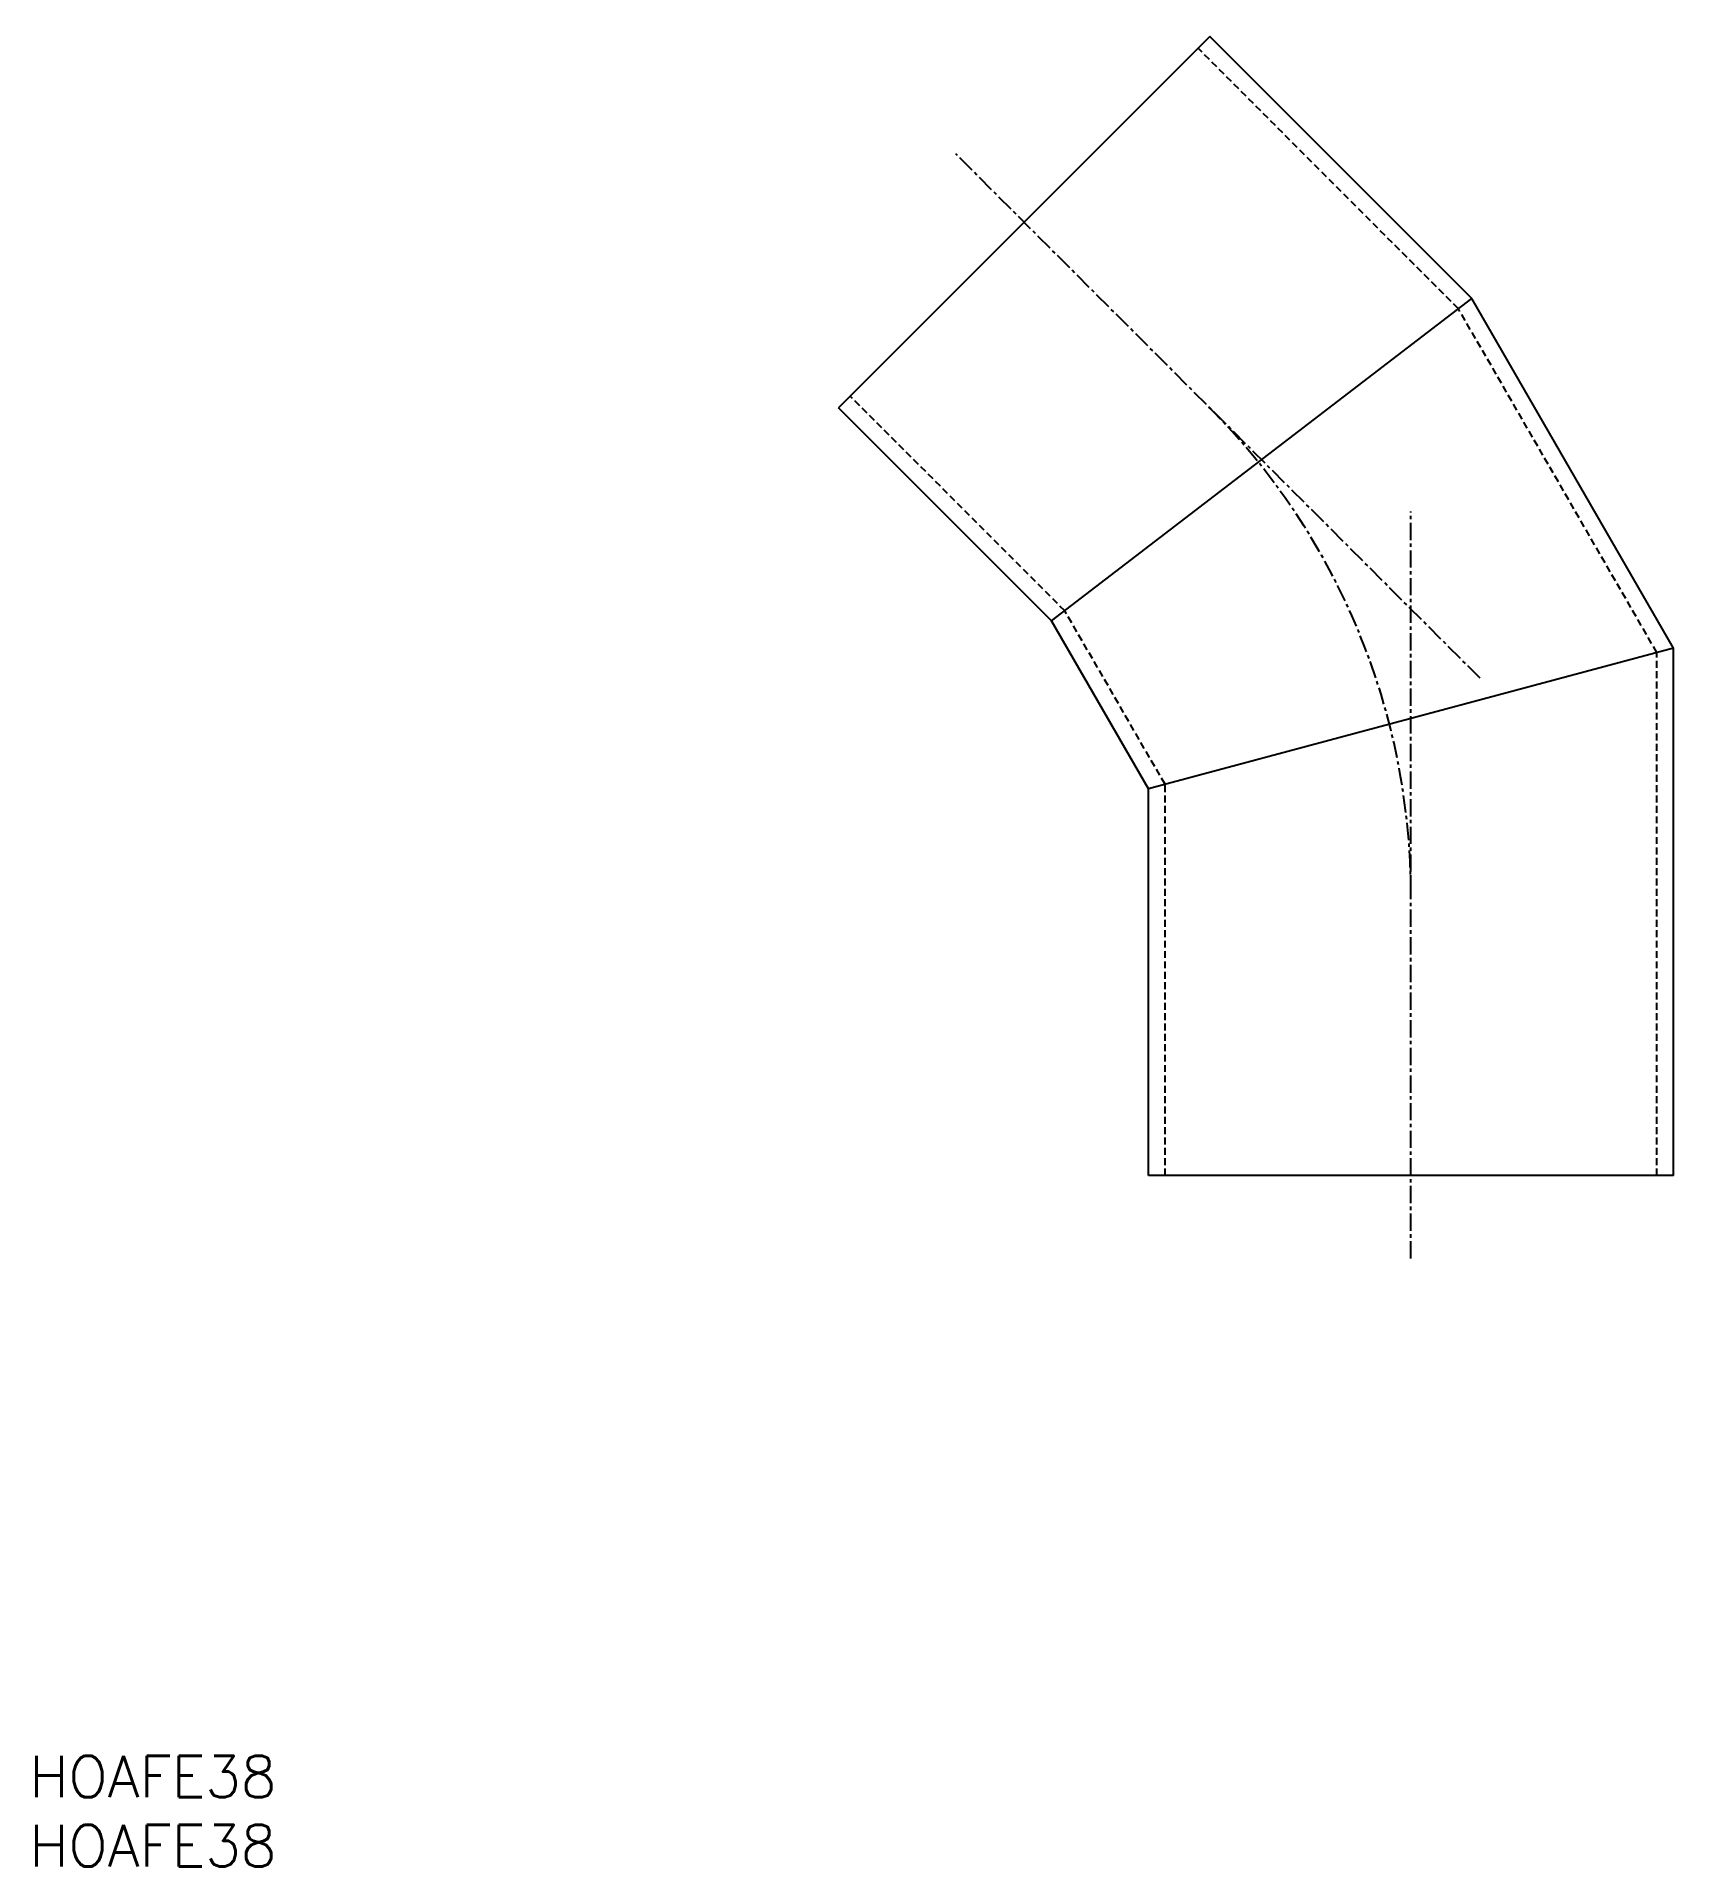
# Model space of a CAD drawing. Extents: x 1 to 119, y 0 to 132.
import ezdxf

# ---------------------------------------------------------------- set-up
doc = ezdxf.new("R2010")
doc.units = 0
doc.linetypes.add('CENTER', pattern=[2, 1.25, -0.25, 0.25, -0.25])
doc.linetypes.add('DASHED', pattern=[0.75, 0.5, -0.25])
doc.layers.get('0').update_dxf_attribs({"linetype": 'CONTINUOUS'})
doc.layers.add('CENTER', color=1, linetype='CENTER')
doc.styles.get("Standard").update_dxf_attribs({"font": 'txt.shx'})

# ---------------------------------------------------------------- blocks, each defined once
blk = doc.blocks.new('*U10')
at = {"color": 7, "linetype": 'CONTINUOUS'}
blk.add_text('HOAFE38', height=3, dxfattribs=at).set_placement((0, 0))
blk = doc.blocks.new('*U11')
at = {"color": 7, "linetype": 'CONTINUOUS'}
blk.add_text('HOAFE38', height=3, dxfattribs=at).set_placement((0, 5))

msp = doc.modelspace()

# ---------------------------------------------------------------- linework, layer by layer
at = {"color": 7, "linetype": 'CONTINUOUS'}
for p, q in [((104.4, 113.47), (85.44, 132.44)), ((85.44, 132.44), (58.56, 105.56)), ((73.99, 90.14), (104.4, 113.47)), ((119, 88.18), (104.4, 113.47)), ((73.99, 90.14), (58.56, 105.56)), ((81, 78), (73.99, 90.14)), ((119, 88.18), (81, 78)), ((119, 50), (119, 88.18)), ((81, 50), (81, 78)), ((119, 50), (81, 50))]:
    msp.add_line(p, q, dxfattribs=at)
at = {"color": 3, "linetype": 'DASHED'}
for p, q in [((103.44, 112.73), (84.59, 131.59)), ((117.8, 87.86), (103.44, 112.73)), ((74.95, 90.87), (59.41, 106.41)), ((82.2, 78.32), (74.95, 90.87)), ((117.8, 50), (117.8, 87.86)), ((82.2, 50), (82.2, 78.32))]:
    msp.add_line(p, q, dxfattribs=at)
at = {"layer": 'CENTER', "color": 1, "linetype": 'CENTER'}
for p, q in [((105, 86), (67.05, 123.95)), ((100, 44), (100, 98.07))]:
    msp.add_line(p, q, dxfattribs=at)
msp.add_arc((50, 70.29), 50, 0, 45, dxfattribs=at)

# ---------------------------------------------------------------- block references
at = {"color": 7, "linetype": 'CONTINUOUS'}
for name in ['*U11', '*U10']:
    msp.add_blockref(name, (0, 0), dxfattribs=at)

doc.saveas('drawing.dxf')
